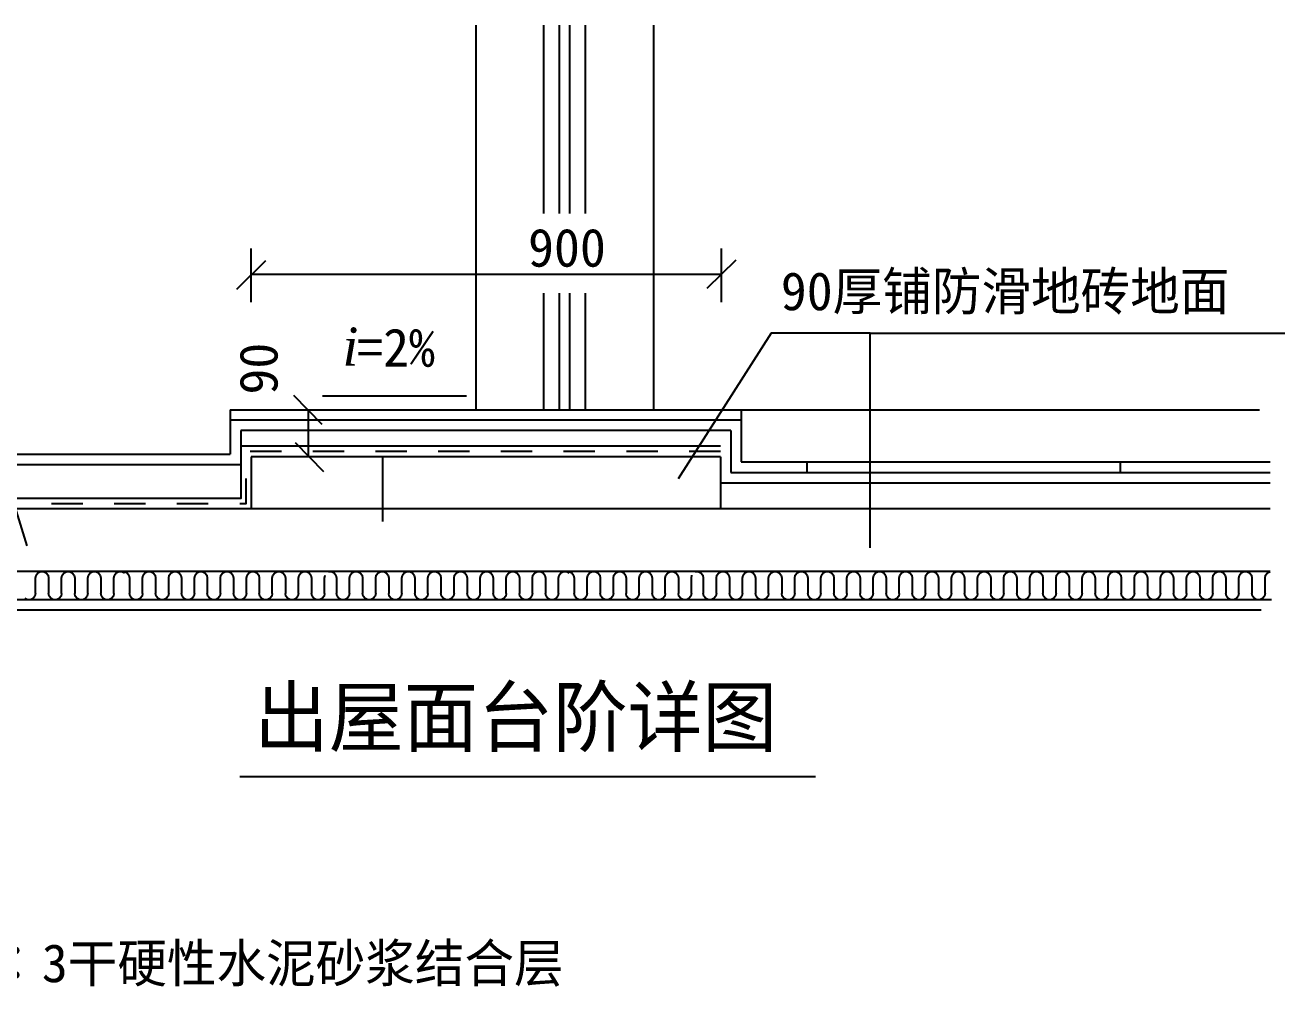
# Model space of a CAD drawing. Header units: metres. Extents: x 6317 to 11520, y 722 to 9605.
# Drawn here: x 8153 to 10564, y 3758 to 5599 of the extents above; entities that cross this region are included whole.
import ezdxf

# ---------------------------------------------------------------- set-up
doc = ezdxf.new("R2010")
doc.units = ezdxf.units.M
for name, color, linetype in [('DIM', 4, 'Continuous'), ('PUB_DIM', 3, 'Continuous'), ('PUB_HATCH', 7, 'Continuous'), ('PUB_TEXT', 7, 'Continuous'), ('S_SURFACE', 6, 'Continuous'), ('SURFACE', 6, 'Continuous'), ('WALL', 5, 'Continuous'), ('WINDOW', 2, 'Continuous'), ('Z', 4, 'Continuous'), ('zz-6', 7, 'Continuous')]:
    doc.layers.add(name, color=color, linetype=linetype)
doc.dimstyles.get("Standard").update_dxf_attribs({"dimtxt": 2.5, "dimasz": 2.5, "dimexe": 1.25, "dimexo": 0.625, "dimtad": 1, "dimcen": 2.5, "dimazin": 3, "dimtfac": 1, "dimtmove": 0, "dimatfit": 3})

# ---------------------------------------------------------------- blocks, each defined once
blk = doc.blocks.new('_DIMX')
blk.add_lwpolyline([(-138.25, -130.52), (139.45, 141.49)])
blk = doc.blocks.new('_CLOSEDFILLED')
at = {"color": 0, "linetype": 'BYBLOCK'}
blk.add_solid([(-1, 0.2), (0, 0), (-1, -0.2)], dxfattribs=at)
blk = doc.blocks.new('*D1')
for p, q in [((8836.46, 4772.39), (8836.46, 4648.53)), ((8836.46, 4672.39), (8836.46, 4648.53)), ((8836.21, 4648.53), (8835.96, 4648.53)), ((8836.46, 4648.53), (8836.46, 4648.53)), ((8836.71, 4648.53), (8836.96, 4648.53))]:
    blk.add_line(p, q)
at = {"layer": 'Defpoints'}
for p in [(8836.46, 4772.39), (8836.46, 4672.39), (8836.46, 4648.53)]:
    blk.add_point(p, dxfattribs=at)
at = {"layer": 'PUB_DIM', "xscale": 0.25, "yscale": 0.25}
blk.add_blockref('_CLOSEDFILLED', (8836.46, 4648.53), dxfattribs=at)
at = {"layer": 'PUB_DIM', "xscale": 0.25, "yscale": 0.25, "rotation": 180}
blk.add_blockref('_CLOSEDFILLED', (8836.46, 4648.53), dxfattribs=at)
at = {"layer": 'PUB_DIM', "insert": (8836.46, 4649.655), "char_height": 1, "attachment_point": 5}
blk.add_mtext('0', dxfattribs=at)

msp = doc.modelspace()

# ---------------------------------------------------------------- linework, layer by layer
at = {"layer": 'DIM'}
msp.add_line((8564, 4160.41), (9665.72, 4160.41), dxfattribs=at)
at = {"layer": 'PUB_DIM'}
for p, q in [((8585.43, 5068.94), (8585.43, 5171.6)), ((9485.79, 5068.94), (9485.79, 5171.6)), ((9485.59, 5121.6), (8585.63, 5121.6)), ((9580.72, 5009.22), (9402.53, 4730.23)), ((9769.96, 5009.22), (9580.72, 5009.22)), ((8156.78, 4602.23), (8070.58, 4880.8)), ((8695.43, 4772.59), (8695.43, 4862.19)), ((8776.46, 4772.39), (8645.43, 4772.39))]:
    msp.add_line(p, q, dxfattribs=at)
for points in [[(9769.96, 4598.62), (9769.96, 5009.22), (10563.65, 5009.22)], [(8721.77, 4889.36), (8997.35, 4889.36)]]:
    msp.add_lwpolyline(points, dxfattribs=at)
at = {"layer": 'PUB_HATCH'}
for p, q in [((8545.43, 4862.83), (8545.43, 4777.81)), ((8545.43, 4862.83), (9523.43, 4862.83)), ((9523.43, 4862.83), (9523.43, 4762.83)), ((9523.43, 4842.81), (8545.43, 4842.81)), ((8565.43, 4822.81), (8565.43, 4757.81)), ((9503.43, 4822.81), (8565.43, 4822.81)), ((9503.43, 4822.81), (9503.43, 4742.83)), ((7667.06, 4777.81), (8545.43, 4777.81)), ((7667.06, 4757.81), (8565.43, 4757.81)), ((9523.43, 4762.83), (10535.43, 4762.83)), ((9649.27, 4742.83), (9649.27, 4762.83)), ((10249.27, 4742.83), (10249.27, 4762.83)), ((9503.43, 4742.83), (10535.43, 4742.83)), ((9483.43, 4722.83), (10535.43, 4722.83)), ((8172.73, 4540.46), (8173.83, 4545.96)), ((8172.73, 4511.05), (8172.73, 4540.46)), ((8173.83, 4545.96), (8177.34, 4550.36)), ((8177.34, 4550.36), (8182.42, 4552.81)), ((8182.42, 4552.81), (8188.05, 4552.81)), ((8188.05, 4552.81), (8193.13, 4550.36)), ((8193.13, 4550.36), (8196.64, 4545.96)), ((8196.64, 4545.96), (8197.73, 4540.46)), ((8197.73, 4540.46), (8197.73, 4511.05)), ((8222.73, 4540.46), (8223.83, 4545.96)), ((8222.73, 4511.05), (8222.73, 4540.46)), ((8223.83, 4545.96), (8227.34, 4550.36)), ((8227.34, 4550.36), (8232.42, 4552.81)), ((8232.42, 4552.81), (8238.05, 4552.81)), ((8238.05, 4552.81), (8243.13, 4550.36)), ((8243.13, 4550.36), (8246.64, 4545.96)), ((8246.64, 4545.96), (8247.73, 4540.46)), ((8247.73, 4540.46), (8247.73, 4511.05)), ((8272.73, 4540.46), (8273.83, 4545.96)), ((8272.73, 4511.05), (8272.73, 4540.46)), ((8273.83, 4545.96), (8277.34, 4550.36)), ((8277.34, 4550.36), (8282.42, 4552.81)), ((8282.42, 4552.81), (8288.05, 4552.81)), ((8288.05, 4552.81), (8293.13, 4550.36)), ((8293.13, 4550.36), (8296.64, 4545.96)), ((8296.64, 4545.96), (8297.73, 4540.46)), ((8297.73, 4540.46), (8297.73, 4511.05)), ((8322.73, 4540.46), (8323.83, 4545.96)), ((8322.73, 4511.05), (8322.73, 4540.46)), ((8323.83, 4545.96), (8327.34, 4550.36)), ((8327.34, 4550.36), (8332.42, 4552.81)), ((8332.42, 4552.81), (8338.05, 4552.81)), ((8337.28, 4552.81), (8342.92, 4552.81)), ((8338.05, 4552.81), (8343.13, 4550.36)), ((8342.92, 4552.81), (8347.99, 4550.36)), ((8347.99, 4550.36), (8351.51, 4545.96)), ((8351.51, 4545.96), (8352.6, 4540.46)), ((8352.6, 4540.46), (8352.6, 4511.05)), ((8377.6, 4540.46), (8378.69, 4545.96)), ((8377.6, 4511.05), (8377.6, 4540.46)), ((8378.69, 4545.96), (8382.21, 4550.36)), ((8382.21, 4550.36), (8387.28, 4552.81)), ((8387.28, 4552.81), (8392.92, 4552.81)), ((8392.92, 4552.81), (8397.99, 4550.36)), ((8397.99, 4550.36), (8401.51, 4545.96)), ((8401.51, 4545.96), (8402.6, 4540.46)), ((8402.6, 4540.46), (8402.6, 4511.05)), ((8427.6, 4540.46), (8428.69, 4545.96)), ((8427.6, 4511.05), (8427.6, 4540.46)), ((8428.69, 4545.96), (8432.21, 4550.36)), ((8432.21, 4550.36), (8437.28, 4552.81)), ((8437.28, 4552.81), (8442.92, 4552.81)), ((8442.31, 4552.81), (8447.38, 4550.36)), ((8447.38, 4550.36), (8450.89, 4545.96)), ((8450.89, 4545.96), (8451.99, 4540.46)), ((8451.99, 4540.46), (8451.99, 4511.05)), ((8476.99, 4540.46), (8478.08, 4545.96)), ((8476.99, 4511.05), (8476.99, 4540.46)), ((8478.08, 4545.96), (8481.6, 4550.36)), ((8481.6, 4550.36), (8486.67, 4552.81)), ((8486.2, 4552.81), (8491.84, 4552.81)), ((8486.67, 4552.81), (8492.31, 4552.81)), ((8491.84, 4552.81), (8496.91, 4550.36)), ((8492.31, 4552.81), (8497.38, 4550.36)), ((8496.91, 4550.36), (8500.42, 4545.96)), ((8500.42, 4545.96), (8501.52, 4540.46)), ((8501.52, 4540.46), (8501.52, 4511.05)), ((8526.52, 4540.46), (8527.61, 4545.96)), ((8526.52, 4511.05), (8526.52, 4540.46)), ((8527.61, 4545.96), (8531.13, 4550.36)), ((8531.13, 4550.36), (8536.2, 4552.81)), ((8536.2, 4552.81), (8541.84, 4552.81)), ((8541.84, 4552.81), (8546.91, 4550.36)), ((8546.91, 4550.36), (8550.42, 4545.96)), ((8550.42, 4545.96), (8551.52, 4540.46)), ((8551.52, 4540.46), (8551.52, 4511.05)), ((8576.52, 4540.46), (8577.61, 4545.96)), ((8576.52, 4511.05), (8576.52, 4540.46)), ((8577.61, 4545.96), (8581.13, 4550.36)), ((8581.13, 4550.36), (8586.2, 4552.81)), ((8586.2, 4552.81), (8591.84, 4552.81)), ((8591.23, 4552.81), (8596.3, 4550.36)), ((8596.3, 4550.36), (8599.81, 4545.96)), ((8599.81, 4545.96), (8600.91, 4540.46)), ((8600.91, 4540.46), (8600.91, 4511.05)), ((8625.91, 4540.46), (8627, 4545.96)), ((8625.91, 4511.05), (8625.91, 4540.46)), ((8627, 4545.96), (8630.51, 4550.36)), ((8630.51, 4550.36), (8635.59, 4552.81)), ((8635.59, 4552.81), (8641.23, 4552.81)), ((8641.23, 4552.81), (8646.3, 4550.36)), ((8646.3, 4550.36), (8649.81, 4545.96)), ((8649.81, 4545.96), (8650.91, 4540.46)), ((8650.91, 4540.46), (8650.91, 4511.05)), ((8675.91, 4540.46), (8677, 4545.96)), ((8675.91, 4511.05), (8675.91, 4540.46)), ((8677, 4545.96), (8680.51, 4550.36)), ((8680.51, 4550.36), (8685.59, 4552.81)), ((8685.59, 4552.81), (8691.23, 4552.81)), ((8691.23, 4552.81), (8696.3, 4550.36)), ((8696.3, 4550.36), (8699.81, 4545.96)), ((8699.81, 4545.96), (8700.91, 4540.46)), ((8700.91, 4540.46), (8700.91, 4511.05)), ((8725.91, 4540.46), (8727, 4545.96)), ((8725.91, 4511.05), (8725.91, 4540.46)), ((8733.38, 4552.81), (8739.02, 4552.81)), ((8739.02, 4552.81), (8744.1, 4550.36)), ((8744.1, 4550.36), (8747.61, 4545.96)), ((8747.61, 4545.96), (8748.7, 4540.46)), ((8748.7, 4540.46), (8748.7, 4511.05)), ((8773.7, 4540.46), (8774.8, 4545.96)), ((8773.7, 4511.05), (8773.7, 4540.46)), ((8774.8, 4545.96), (8778.31, 4550.36)), ((8778.31, 4550.36), (8783.38, 4552.81)), ((8783.38, 4552.81), (8789.02, 4552.81)), ((8789.02, 4552.81), (8794.1, 4550.36)), ((8794.1, 4550.36), (8797.61, 4545.96)), ((8797.61, 4545.96), (8798.7, 4540.46)), ((8798.7, 4540.46), (8798.7, 4511.05)), ((8823.7, 4540.46), (8824.8, 4545.96)), ((8823.7, 4511.05), (8823.7, 4540.46)), ((8824.8, 4545.96), (8828.31, 4550.36)), ((8828.31, 4550.36), (8833.38, 4552.81)), ((8833.38, 4552.81), (8839.02, 4552.81)), ((8839.02, 4552.81), (8844.1, 4550.36)), ((8844.1, 4550.36), (8847.61, 4545.96)), ((8847.61, 4545.96), (8848.7, 4540.46)), ((8848.7, 4540.46), (8848.7, 4511.05)), ((8873.7, 4540.46), (8874.8, 4545.96)), ((8873.7, 4511.05), (8873.7, 4540.46)), ((8874.8, 4545.96), (8878.31, 4550.36)), ((8878.31, 4550.36), (8883.38, 4552.81)), ((8883.38, 4552.81), (8889.02, 4552.81)), ((8889.02, 4552.81), (8894.1, 4550.36)), ((8894.1, 4550.36), (8897.61, 4545.96)), ((8897.61, 4545.96), (8898.7, 4540.46)), ((8898.7, 4540.46), (8898.7, 4511.05)), ((8923.7, 4540.46), (8924.8, 4545.96)), ((8923.7, 4511.05), (8923.7, 4540.46)), ((8924.8, 4545.96), (8928.31, 4550.36)), ((8928.31, 4550.36), (8933.38, 4552.81)), ((8933.38, 4552.81), (8939.02, 4552.81)), ((8939.02, 4552.81), (8944.1, 4550.36)), ((8944.1, 4550.36), (8947.61, 4545.96)), ((8947.61, 4545.96), (8948.7, 4540.46)), ((8948.7, 4540.46), (8948.7, 4511.05)), ((8973.7, 4540.46), (8974.8, 4545.96)), ((8973.7, 4511.05), (8973.7, 4540.46)), ((8974.8, 4545.96), (8978.31, 4550.36)), ((8978.31, 4550.36), (8983.38, 4552.81)), ((8983.38, 4552.81), (8989.02, 4552.81)), ((8989.02, 4552.81), (8994.1, 4550.36)), ((8994.1, 4550.36), (8997.61, 4545.96)), ((8997.61, 4545.96), (8998.7, 4540.46)), ((8998.7, 4540.46), (8998.7, 4511.05)), ((9023.7, 4540.46), (9024.8, 4545.96)), ((9023.7, 4511.05), (9023.7, 4540.46)), ((9024.8, 4545.96), (9028.31, 4550.36)), ((9028.31, 4550.36), (9033.38, 4552.81)), ((9033.38, 4552.81), (9039.02, 4552.81)), ((9039.02, 4552.81), (9044.1, 4550.36)), ((9044.1, 4550.36), (9047.61, 4545.96)), ((9047.61, 4545.96), (9048.7, 4540.46)), ((9048.7, 4540.46), (9048.7, 4511.05)), ((9073.7, 4540.46), (9074.8, 4545.96)), ((9073.7, 4511.05), (9073.7, 4540.46)), ((9074.8, 4545.96), (9078.31, 4550.36)), ((9078.31, 4550.36), (9083.38, 4552.81)), ((9083.38, 4552.81), (9089.02, 4552.81)), ((9089.02, 4552.81), (9094.1, 4550.36)), ((9094.1, 4550.36), (9097.61, 4545.96)), ((9097.61, 4545.96), (9098.7, 4540.46)), ((9098.7, 4540.46), (9098.7, 4511.05)), ((9123.7, 4540.46), (9124.8, 4545.96)), ((9123.7, 4511.05), (9123.7, 4540.46)), ((9124.8, 4545.96), (9128.31, 4550.36)), ((9128.31, 4550.36), (9133.38, 4552.81)), ((9133.38, 4552.81), (9139.02, 4552.81)), ((9139.02, 4552.81), (9144.1, 4550.36)), ((9144.1, 4550.36), (9147.61, 4545.96)), ((9147.61, 4545.96), (9148.7, 4540.46)), ((9148.7, 4540.46), (9148.7, 4511.05)), ((9173.7, 4540.46), (9174.8, 4545.96)), ((9173.7, 4511.05), (9173.7, 4540.46)), ((9174.8, 4545.96), (9178.31, 4550.36)), ((9178.31, 4550.36), (9183.38, 4552.81)), ((9183.38, 4552.81), (9189.02, 4552.81)), ((9188.25, 4552.81), (9193.88, 4552.81)), ((9189.02, 4552.81), (9194.1, 4550.36)), ((9193.88, 4552.81), (9198.96, 4550.36)), ((9198.96, 4550.36), (9202.47, 4545.96)), ((9202.47, 4545.96), (9203.57, 4540.46)), ((9203.57, 4540.46), (9203.57, 4511.05)), ((9228.57, 4540.46), (9229.66, 4545.96)), ((9228.57, 4511.05), (9228.57, 4540.46)), ((9229.66, 4545.96), (9233.17, 4550.36)), ((9233.17, 4550.36), (9238.25, 4552.81)), ((9238.25, 4552.81), (9243.88, 4552.81)), ((9243.88, 4552.81), (9248.96, 4550.36)), ((9248.96, 4550.36), (9252.47, 4545.96)), ((9252.47, 4545.96), (9253.57, 4540.46)), ((9253.57, 4540.46), (9253.57, 4511.05)), ((9278.57, 4540.46), (9279.66, 4545.96)), ((9278.57, 4511.05), (9278.57, 4540.46)), ((9279.66, 4545.96), (9283.17, 4550.36)), ((9283.17, 4550.36), (9288.25, 4552.81)), ((9288.25, 4552.81), (9293.88, 4552.81)), ((9293.27, 4552.81), (9298.35, 4550.36)), ((9298.35, 4550.36), (9301.86, 4545.96)), ((9301.86, 4545.96), (9302.96, 4540.46)), ((9302.96, 4540.46), (9302.96, 4511.05)), ((9327.96, 4540.46), (9329.05, 4545.96)), ((9327.96, 4511.05), (9327.96, 4540.46)), ((9329.05, 4545.96), (9332.56, 4550.36)), ((9332.56, 4550.36), (9337.64, 4552.81)), ((9337.64, 4552.81), (9343.27, 4552.81)), ((9343.27, 4552.81), (9348.35, 4550.36)), ((9348.35, 4550.36), (9351.86, 4545.96)), ((9351.86, 4545.96), (9352.96, 4540.46)), ((9352.96, 4540.46), (9352.96, 4511.05)), ((9377.96, 4540.46), (9379.05, 4545.96)), ((9377.96, 4511.05), (9377.96, 4540.46)), ((9379.05, 4545.96), (9382.56, 4550.36)), ((9382.56, 4550.36), (9387.64, 4552.81)), ((9387.64, 4552.81), (9393.27, 4552.81)), ((9393.27, 4552.81), (9398.35, 4550.36)), ((9398.35, 4550.36), (9401.86, 4545.96)), ((9401.86, 4545.96), (9402.96, 4540.46)), ((9402.96, 4540.46), (9402.96, 4511.05)), ((9427.96, 4540.46), (9429.05, 4545.96)), ((9427.96, 4511.05), (9427.96, 4540.46)), ((9435.43, 4552.81), (9441.07, 4552.81)), ((9441.07, 4552.81), (9446.14, 4550.36)), ((9446.14, 4550.36), (9449.66, 4545.96)), ((9449.66, 4545.96), (9450.75, 4540.46)), ((9450.75, 4540.46), (9450.75, 4511.05)), ((9475.75, 4540.46), (9476.84, 4545.96)), ((9475.75, 4511.05), (9475.75, 4540.46)), ((9476.84, 4545.96), (9480.36, 4550.36)), ((9480.36, 4550.36), (9485.43, 4552.81)), ((9485.43, 4552.81), (9491.07, 4552.81)), ((9491.07, 4552.81), (9496.14, 4550.36)), ((9496.14, 4550.36), (9499.66, 4545.96)), ((9499.66, 4545.96), (9500.75, 4540.46)), ((9500.75, 4540.46), (9500.75, 4511.05)), ((9525.75, 4540.46), (9526.84, 4545.96)), ((9525.75, 4511.05), (9525.75, 4540.46)), ((9526.84, 4545.96), (9530.36, 4550.36)), ((9530.36, 4550.36), (9535.43, 4552.81)), ((9535.43, 4552.81), (9541.07, 4552.81)), ((9541.07, 4552.81), (9546.14, 4550.36)), ((9546.14, 4550.36), (9549.66, 4545.96)), ((9549.66, 4545.96), (9550.75, 4540.46)), ((9550.75, 4540.46), (9550.75, 4511.05)), ((9575.75, 4540.46), (9576.84, 4545.96)), ((9575.75, 4511.05), (9575.75, 4540.46)), ((9576.84, 4545.96), (9580.36, 4550.36)), ((9580.36, 4550.36), (9585.43, 4552.81)), ((9585.43, 4552.81), (9591.07, 4552.81)), ((9591.07, 4552.81), (9596.14, 4550.36)), ((9596.14, 4550.36), (9599.66, 4545.96)), ((9599.66, 4545.96), (9600.75, 4540.46)), ((9600.75, 4540.46), (9600.75, 4511.05)), ((9625.75, 4540.46), (9626.84, 4545.96)), ((9625.75, 4511.05), (9625.75, 4540.46)), ((9626.84, 4545.96), (9630.36, 4550.36)), ((9630.36, 4550.36), (9635.43, 4552.81)), ((9635.43, 4552.81), (9641.07, 4552.81)), ((9641.07, 4552.81), (9646.14, 4550.36)), ((9646.14, 4550.36), (9649.66, 4545.96)), ((9649.66, 4545.96), (9650.75, 4540.46)), ((9650.75, 4540.46), (9650.75, 4511.05)), ((9675.75, 4540.46), (9676.84, 4545.96)), ((9675.75, 4511.05), (9675.75, 4540.46)), ((9676.84, 4545.96), (9680.36, 4550.36)), ((9680.36, 4550.36), (9685.43, 4552.81)), ((9685.43, 4552.81), (9691.07, 4552.81)), ((9691.07, 4552.81), (9696.14, 4550.36)), ((9696.14, 4550.36), (9699.66, 4545.96)), ((9699.66, 4545.96), (9700.75, 4540.46)), ((9700.75, 4540.46), (9700.75, 4511.05)), ((9725.75, 4540.46), (9726.84, 4545.96)), ((9725.75, 4511.05), (9725.75, 4540.46)), ((9726.84, 4545.96), (9730.36, 4550.36)), ((9730.36, 4550.36), (9735.43, 4552.81)), ((9735.43, 4552.81), (9741.07, 4552.81)), ((9741.07, 4552.81), (9746.14, 4550.36)), ((9746.14, 4550.36), (9749.66, 4545.96)), ((9749.66, 4545.96), (9750.75, 4540.46)), ((9750.75, 4540.46), (9750.75, 4511.05)), ((9775.75, 4540.46), (9776.84, 4545.96)), ((9775.75, 4511.05), (9775.75, 4540.46)), ((9776.84, 4545.96), (9780.36, 4550.36)), ((9780.36, 4550.36), (9785.43, 4552.81)), ((9785.43, 4552.81), (9791.07, 4552.81)), ((9791.07, 4552.81), (9796.14, 4550.36)), ((9796.14, 4550.36), (9799.66, 4545.96)), ((9799.66, 4545.96), (9800.75, 4540.46)), ((9800.75, 4540.46), (9800.75, 4511.05)), ((9825.75, 4540.46), (9826.84, 4545.96)), ((9825.75, 4511.05), (9825.75, 4540.46)), ((9826.84, 4545.96), (9830.36, 4550.36)), ((9830.36, 4550.36), (9835.43, 4552.81)), ((9835.43, 4552.81), (9841.07, 4552.81)), ((9841.07, 4552.81), (9846.14, 4550.36)), ((9846.14, 4550.36), (9849.66, 4545.96)), ((9849.66, 4545.96), (9850.75, 4540.46)), ((9850.75, 4540.46), (9850.75, 4511.05)), ((9875.75, 4540.46), (9876.84, 4545.96)), ((9875.75, 4511.05), (9875.75, 4540.46)), ((9876.84, 4545.96), (9880.36, 4550.36)), ((9880.36, 4550.36), (9885.43, 4552.81)), ((9885.43, 4552.81), (9891.07, 4552.81)), ((9891.07, 4552.81), (9896.14, 4550.36)), ((9896.14, 4550.36), (9899.66, 4545.96)), ((9899.66, 4545.96), (9900.75, 4540.46)), ((9900.75, 4540.46), (9900.75, 4511.05)), ((9925.75, 4540.46), (9926.84, 4545.96)), ((9925.75, 4511.05), (9925.75, 4540.46)), ((9926.84, 4545.96), (9930.36, 4550.36)), ((9930.36, 4550.36), (9935.43, 4552.81)), ((9935.43, 4552.81), (9941.07, 4552.81)), ((9941.07, 4552.81), (9946.14, 4550.36)), ((9946.14, 4550.36), (9949.66, 4545.96)), ((9949.66, 4545.96), (9950.75, 4540.46)), ((9950.75, 4540.46), (9950.75, 4511.05)), ((9975.75, 4540.46), (9976.84, 4545.96)), ((9975.75, 4511.05), (9975.75, 4540.46)), ((9976.84, 4545.96), (9980.36, 4550.36)), ((9980.36, 4550.36), (9985.43, 4552.81)), ((9985.43, 4552.81), (9991.07, 4552.81)), ((9991.07, 4552.81), (9996.14, 4550.36)), ((9996.14, 4550.36), (9999.66, 4545.96)), ((9999.66, 4545.96), (10000.75, 4540.46)), ((10000.75, 4540.46), (10000.75, 4511.05)), ((10025.75, 4540.46), (10026.84, 4545.96)), ((10025.75, 4511.05), (10025.75, 4540.46)), ((10026.84, 4545.96), (10030.36, 4550.36)), ((10030.36, 4550.36), (10035.43, 4552.81)), ((10035.43, 4552.81), (10041.07, 4552.81)), ((10041.07, 4552.81), (10046.14, 4550.36)), ((10046.14, 4550.36), (10049.66, 4545.96)), ((10049.66, 4545.96), (10050.75, 4540.46)), ((10050.75, 4540.46), (10050.75, 4511.05)), ((10075.75, 4540.46), (10076.84, 4545.96)), ((10075.75, 4511.05), (10075.75, 4540.46)), ((10076.84, 4545.96), (10080.36, 4550.36)), ((10080.36, 4550.36), (10085.43, 4552.81)), ((10085.43, 4552.81), (10091.07, 4552.81)), ((10091.07, 4552.81), (10096.14, 4550.36)), ((10096.14, 4550.36), (10099.66, 4545.96)), ((10099.66, 4545.96), (10100.75, 4540.46)), ((10100.75, 4540.46), (10100.75, 4511.05)), ((10125.75, 4540.46), (10126.84, 4545.96)), ((10125.75, 4511.05), (10125.75, 4540.46)), ((10126.84, 4545.96), (10130.36, 4550.36)), ((10130.36, 4550.36), (10135.43, 4552.81)), ((10135.43, 4552.81), (10141.07, 4552.81)), ((10141.07, 4552.81), (10146.14, 4550.36)), ((10146.14, 4550.36), (10149.66, 4545.96)), ((10149.66, 4545.96), (10150.75, 4540.46)), ((10150.75, 4540.46), (10150.75, 4511.05)), ((10175.75, 4540.46), (10176.84, 4545.96)), ((10175.75, 4511.05), (10175.75, 4540.46)), ((10176.84, 4545.96), (10180.36, 4550.36)), ((10180.36, 4550.36), (10185.43, 4552.81)), ((10185.43, 4552.81), (10191.07, 4552.81)), ((10191.07, 4552.81), (10196.14, 4550.36)), ((10196.14, 4550.36), (10199.66, 4545.96)), ((10199.66, 4545.96), (10200.75, 4540.46)), ((10200.75, 4540.46), (10200.75, 4511.05)), ((10225.75, 4540.46), (10226.84, 4545.96)), ((10225.75, 4511.05), (10225.75, 4540.46)), ((10226.84, 4545.96), (10230.36, 4550.36)), ((10230.36, 4550.36), (10235.43, 4552.81)), ((10235.43, 4552.81), (10241.07, 4552.81)), ((10241.07, 4552.81), (10246.14, 4550.36)), ((10246.14, 4550.36), (10249.66, 4545.96)), ((10249.66, 4545.96), (10250.75, 4540.46)), ((10250.75, 4540.46), (10250.75, 4511.05)), ((10275.75, 4540.46), (10276.84, 4545.96)), ((10275.75, 4511.05), (10275.75, 4540.46)), ((10276.84, 4545.96), (10280.36, 4550.36)), ((10280.36, 4550.36), (10285.43, 4552.81)), ((10285.43, 4552.81), (10291.07, 4552.81)), ((10291.07, 4552.81), (10296.14, 4550.36)), ((10296.14, 4550.36), (10299.66, 4545.96)), ((10299.66, 4545.96), (10300.75, 4540.46)), ((10300.75, 4540.46), (10300.75, 4511.05)), ((10325.75, 4540.46), (10326.84, 4545.96)), ((10325.75, 4511.05), (10325.75, 4540.46)), ((10326.84, 4545.96), (10330.36, 4550.36)), ((10330.36, 4550.36), (10335.43, 4552.81)), ((10335.43, 4552.81), (10341.07, 4552.81)), ((10341.07, 4552.81), (10346.14, 4550.36)), ((10346.14, 4550.36), (10349.66, 4545.96)), ((10349.66, 4545.96), (10350.75, 4540.46)), ((10350.75, 4540.46), (10350.75, 4511.05)), ((10375.75, 4540.46), (10376.84, 4545.96)), ((10375.75, 4511.05), (10375.75, 4540.46)), ((10376.84, 4545.96), (10380.36, 4550.36)), ((10380.36, 4550.36), (10385.43, 4552.81)), ((10385.43, 4552.81), (10391.07, 4552.81)), ((10391.07, 4552.81), (10396.14, 4550.36)), ((10396.14, 4550.36), (10399.66, 4545.96)), ((10399.66, 4545.96), (10400.75, 4540.46)), ((10400.75, 4540.46), (10400.75, 4511.05)), ((10425.75, 4540.46), (10426.84, 4545.96)), ((10425.75, 4511.05), (10425.75, 4540.46)), ((10426.84, 4545.96), (10430.36, 4550.36)), ((10430.36, 4550.36), (10435.43, 4552.81)), ((10435.43, 4552.81), (10441.07, 4552.81)), ((10441.07, 4552.81), (10446.14, 4550.36)), ((10446.14, 4550.36), (10449.66, 4545.96)), ((10449.66, 4545.96), (10450.75, 4540.46)), ((10450.75, 4540.46), (10450.75, 4511.05)), ((10475.75, 4540.46), (10476.84, 4545.96)), ((10475.75, 4511.05), (10475.75, 4540.46)), ((10476.84, 4545.96), (10480.36, 4550.36)), ((10480.36, 4550.36), (10485.43, 4552.81)), ((10485.43, 4552.81), (10491.07, 4552.81)), ((10491.07, 4552.81), (10496.14, 4550.36)), ((10496.14, 4550.36), (10499.66, 4545.96)), ((10499.66, 4545.96), (10500.75, 4540.46)), ((10500.75, 4540.46), (10500.75, 4511.05)), ((10525.75, 4540.46), (10526.84, 4545.96)), ((10525.75, 4511.05), (10525.75, 4540.46)), ((10526.84, 4545.96), (10530.36, 4550.36)), ((10530.36, 4550.36), (10535.43, 4552.81)), ((8172.73, 4511.05), (8171.64, 4505.56)), ((8198.83, 4505.56), (8197.73, 4511.05)), ((8222.73, 4511.05), (8221.64, 4505.56)), ((8248.83, 4505.56), (8247.73, 4511.05)), ((8272.73, 4511.05), (8271.64, 4505.56)), ((8298.83, 4505.56), (8297.73, 4511.05)), ((8322.73, 4511.05), (8321.64, 4505.56)), ((8353.69, 4505.56), (8352.6, 4511.05)), ((8377.6, 4511.05), (8376.51, 4505.56)), ((8403.69, 4505.56), (8402.6, 4511.05)), ((8427.6, 4511.05), (8426.51, 4505.56)), ((8453.08, 4505.56), (8451.99, 4511.05)), ((8476.99, 4511.05), (8475.89, 4505.56)), ((8502.61, 4505.56), (8501.52, 4511.05)), ((8526.52, 4511.05), (8525.43, 4505.56)), ((8552.61, 4505.56), (8551.52, 4511.05)), ((8576.52, 4511.05), (8575.43, 4505.56)), ((8602, 4505.56), (8600.91, 4511.05)), ((8625.91, 4511.05), (8624.81, 4505.56)), ((8652, 4505.56), (8650.91, 4511.05)), ((8675.91, 4511.05), (8674.81, 4505.56)), ((8702, 4505.56), (8700.91, 4511.05)), ((8725.91, 4511.05), (8724.81, 4505.56)), ((8749.8, 4505.56), (8748.7, 4511.05)), ((8773.7, 4511.05), (8772.61, 4505.56)), ((8799.8, 4505.56), (8798.7, 4511.05)), ((8823.7, 4511.05), (8822.61, 4505.56)), ((8849.8, 4505.56), (8848.7, 4511.05)), ((8873.7, 4511.05), (8872.61, 4505.56)), ((8899.8, 4505.56), (8898.7, 4511.05)), ((8923.7, 4511.05), (8922.61, 4505.56)), ((8949.8, 4505.56), (8948.7, 4511.05)), ((8973.7, 4511.05), (8972.61, 4505.56)), ((8999.8, 4505.56), (8998.7, 4511.05)), ((9023.7, 4511.05), (9022.61, 4505.56)), ((9049.8, 4505.56), (9048.7, 4511.05)), ((9073.7, 4511.05), (9072.61, 4505.56)), ((9099.8, 4505.56), (9098.7, 4511.05)), ((9123.7, 4511.05), (9122.61, 4505.56)), ((9149.8, 4505.56), (9148.7, 4511.05)), ((9173.7, 4511.05), (9172.61, 4505.56)), ((9204.66, 4505.56), (9203.57, 4511.05)), ((9228.57, 4511.05), (9227.47, 4505.56)), ((9254.66, 4505.56), (9253.57, 4511.05)), ((9278.57, 4511.05), (9277.47, 4505.56)), ((9304.05, 4505.56), (9302.96, 4511.05)), ((9327.96, 4511.05), (9326.86, 4505.56)), ((9354.05, 4505.56), (9352.96, 4511.05)), ((9377.96, 4511.05), (9376.86, 4505.56)), ((9404.05, 4505.56), (9402.96, 4511.05)), ((9427.96, 4511.05), (9426.86, 4505.56)), ((9451.84, 4505.56), (9450.75, 4511.05)), ((9475.75, 4511.05), (9474.66, 4505.56)), ((9501.84, 4505.56), (9500.75, 4511.05)), ((9525.75, 4511.05), (9524.66, 4505.56)), ((9551.84, 4505.56), (9550.75, 4511.05)), ((9575.75, 4511.05), (9574.66, 4505.56)), ((9601.84, 4505.56), (9600.75, 4511.05)), ((9625.75, 4511.05), (9624.66, 4505.56)), ((9651.84, 4505.56), (9650.75, 4511.05)), ((9675.75, 4511.05), (9674.66, 4505.56)), ((9701.84, 4505.56), (9700.75, 4511.05)), ((9725.75, 4511.05), (9724.66, 4505.56)), ((9751.84, 4505.56), (9750.75, 4511.05)), ((9775.75, 4511.05), (9774.66, 4505.56)), ((9801.84, 4505.56), (9800.75, 4511.05)), ((9825.75, 4511.05), (9824.66, 4505.56)), ((9851.84, 4505.56), (9850.75, 4511.05)), ((9875.75, 4511.05), (9874.66, 4505.56)), ((9901.84, 4505.56), (9900.75, 4511.05)), ((9925.75, 4511.05), (9924.66, 4505.56)), ((9951.84, 4505.56), (9950.75, 4511.05)), ((9975.75, 4511.05), (9974.66, 4505.56)), ((10001.84, 4505.56), (10000.75, 4511.05)), ((10025.75, 4511.05), (10024.66, 4505.56)), ((10051.84, 4505.56), (10050.75, 4511.05)), ((10075.75, 4511.05), (10074.66, 4505.56)), ((10101.84, 4505.56), (10100.75, 4511.05)), ((10125.75, 4511.05), (10124.66, 4505.56)), ((10151.84, 4505.56), (10150.75, 4511.05)), ((10175.75, 4511.05), (10174.66, 4505.56)), ((10201.84, 4505.56), (10200.75, 4511.05)), ((10225.75, 4511.05), (10224.66, 4505.56)), ((10251.84, 4505.56), (10250.75, 4511.05)), ((10275.75, 4511.05), (10274.66, 4505.56)), ((10301.84, 4505.56), (10300.75, 4511.05)), ((10325.75, 4511.05), (10324.66, 4505.56)), ((10351.84, 4505.56), (10350.75, 4511.05)), ((10375.75, 4511.05), (10374.66, 4505.56)), ((10401.84, 4505.56), (10400.75, 4511.05)), ((10425.75, 4511.05), (10424.66, 4505.56)), ((10451.84, 4505.56), (10450.75, 4511.05)), ((10475.75, 4511.05), (10474.66, 4505.56)), ((10501.84, 4505.56), (10500.75, 4511.05)), ((10525.75, 4511.05), (10524.66, 4505.56)), ((10538.25, 4498.68), (7671.37, 4498.68)), ((8157.42, 4498.71), (8152.34, 4501.15)), ((8163.05, 4498.71), (8157.42, 4498.71)), ((8168.13, 4501.15), (8163.05, 4498.71)), ((8171.64, 4505.56), (8168.13, 4501.15)), ((8202.34, 4501.15), (8198.83, 4505.56)), ((8207.42, 4498.71), (8202.34, 4501.15)), ((8213.05, 4498.71), (8207.42, 4498.71)), ((8218.13, 4501.15), (8213.05, 4498.71)), ((8221.64, 4505.56), (8218.13, 4501.15)), ((8252.34, 4501.15), (8248.83, 4505.56)), ((8257.42, 4498.71), (8252.34, 4501.15)), ((8263.05, 4498.71), (8257.42, 4498.71)), ((8268.13, 4501.15), (8263.05, 4498.71)), ((8271.64, 4505.56), (8268.13, 4501.15)), ((8302.34, 4501.15), (8298.83, 4505.56)), ((8307.42, 4498.71), (8302.34, 4501.15)), ((8313.05, 4498.71), (8307.42, 4498.71)), ((8318.13, 4501.15), (8313.05, 4498.71)), ((8321.64, 4505.56), (8318.13, 4501.15)), ((8357.21, 4501.15), (8353.69, 4505.56)), ((8362.28, 4498.71), (8357.21, 4501.15)), ((8372.99, 4501.15), (8367.92, 4498.71)), ((8376.51, 4505.56), (8372.99, 4501.15)), ((8407.21, 4501.15), (8403.69, 4505.56)), ((8412.28, 4498.71), (8407.21, 4501.15)), ((8417.92, 4498.71), (8412.28, 4498.71)), ((8422.99, 4501.15), (8417.92, 4498.71)), ((8426.51, 4505.56), (8422.99, 4501.15)), ((8456.6, 4501.15), (8453.08, 4505.56)), ((8461.67, 4498.71), (8456.6, 4501.15)), ((8467.31, 4498.71), (8461.67, 4498.71)), ((8472.38, 4501.15), (8467.31, 4498.71)), ((8475.89, 4505.56), (8472.38, 4501.15)), ((8506.13, 4501.15), (8502.61, 4505.56)), ((8511.2, 4498.71), (8506.13, 4501.15)), ((8521.91, 4501.15), (8516.84, 4498.71)), ((8525.43, 4505.56), (8521.91, 4501.15)), ((8556.13, 4501.15), (8552.61, 4505.56)), ((8561.2, 4498.71), (8556.13, 4501.15)), ((8566.84, 4498.71), (8561.2, 4498.71)), ((8571.91, 4501.15), (8566.84, 4498.71)), ((8575.43, 4505.56), (8571.91, 4501.15)), ((8605.51, 4501.15), (8602, 4505.56)), ((8610.59, 4498.71), (8605.51, 4501.15)), ((8616.23, 4498.71), (8610.59, 4498.71)), ((8621.3, 4501.15), (8616.23, 4498.71)), ((8624.81, 4505.56), (8621.3, 4501.15)), ((8655.51, 4501.15), (8652, 4505.56)), ((8660.59, 4498.71), (8655.51, 4501.15)), ((8666.23, 4498.71), (8660.59, 4498.71)), ((8671.3, 4501.15), (8666.23, 4498.71)), ((8674.81, 4505.56), (8671.3, 4501.15)), ((8705.51, 4501.15), (8702, 4505.56)), ((8710.59, 4498.71), (8705.51, 4501.15)), ((8716.23, 4498.71), (8710.59, 4498.71)), ((8721.3, 4501.15), (8716.23, 4498.71)), ((8724.81, 4505.56), (8721.3, 4501.15)), ((8753.31, 4501.15), (8749.8, 4505.56)), ((8758.38, 4498.71), (8753.31, 4501.15)), ((8764.02, 4498.71), (8758.38, 4498.71)), ((8769.1, 4501.15), (8764.02, 4498.71)), ((8772.61, 4505.56), (8769.1, 4501.15)), ((8803.31, 4501.15), (8799.8, 4505.56)), ((8808.38, 4498.71), (8803.31, 4501.15)), ((8814.02, 4498.71), (8808.38, 4498.71)), ((8819.1, 4501.15), (8814.02, 4498.71)), ((8822.61, 4505.56), (8819.1, 4501.15)), ((8853.31, 4501.15), (8849.8, 4505.56)), ((8858.38, 4498.71), (8853.31, 4501.15)), ((8864.02, 4498.71), (8858.38, 4498.71)), ((8869.1, 4501.15), (8864.02, 4498.71)), ((8872.61, 4505.56), (8869.1, 4501.15)), ((8903.31, 4501.15), (8899.8, 4505.56)), ((8908.38, 4498.71), (8903.31, 4501.15)), ((8914.02, 4498.71), (8908.38, 4498.71)), ((8919.1, 4501.15), (8914.02, 4498.71)), ((8922.61, 4505.56), (8919.1, 4501.15)), ((8953.31, 4501.15), (8949.8, 4505.56)), ((8958.38, 4498.71), (8953.31, 4501.15)), ((8964.02, 4498.71), (8958.38, 4498.71)), ((8969.1, 4501.15), (8964.02, 4498.71)), ((8972.61, 4505.56), (8969.1, 4501.15)), ((9003.31, 4501.15), (8999.8, 4505.56)), ((9008.38, 4498.71), (9003.31, 4501.15)), ((9014.02, 4498.71), (9008.38, 4498.71)), ((9019.1, 4501.15), (9014.02, 4498.71)), ((9022.61, 4505.56), (9019.1, 4501.15)), ((9053.31, 4501.15), (9049.8, 4505.56)), ((9058.38, 4498.71), (9053.31, 4501.15)), ((9064.02, 4498.71), (9058.38, 4498.71)), ((9069.1, 4501.15), (9064.02, 4498.71)), ((9072.61, 4505.56), (9069.1, 4501.15)), ((9103.31, 4501.15), (9099.8, 4505.56)), ((9108.38, 4498.71), (9103.31, 4501.15)), ((9114.02, 4498.71), (9108.38, 4498.71)), ((9119.1, 4501.15), (9114.02, 4498.71)), ((9122.61, 4505.56), (9119.1, 4501.15)), ((9153.31, 4501.15), (9149.8, 4505.56)), ((9158.38, 4498.71), (9153.31, 4501.15)), ((9164.02, 4498.71), (9158.38, 4498.71)), ((9169.1, 4501.15), (9164.02, 4498.71)), ((9172.61, 4505.56), (9169.1, 4501.15)), ((9208.17, 4501.15), (9204.66, 4505.56)), ((9213.25, 4498.71), (9208.17, 4501.15)), ((9223.96, 4501.15), (9218.88, 4498.71)), ((9227.47, 4505.56), (9223.96, 4501.15)), ((9258.17, 4501.15), (9254.66, 4505.56)), ((9263.25, 4498.71), (9258.17, 4501.15)), ((9268.88, 4498.71), (9263.25, 4498.71)), ((9273.96, 4501.15), (9268.88, 4498.71)), ((9277.47, 4505.56), (9273.96, 4501.15)), ((9307.56, 4501.15), (9304.05, 4505.56)), ((9312.64, 4498.71), (9307.56, 4501.15)), ((9318.27, 4498.71), (9312.64, 4498.71)), ((9323.35, 4501.15), (9318.27, 4498.71)), ((9326.86, 4505.56), (9323.35, 4501.15)), ((9357.56, 4501.15), (9354.05, 4505.56)), ((9362.64, 4498.71), (9357.56, 4501.15)), ((9368.27, 4498.71), (9362.64, 4498.71)), ((9373.35, 4501.15), (9368.27, 4498.71)), ((9376.86, 4505.56), (9373.35, 4501.15)), ((9407.56, 4501.15), (9404.05, 4505.56)), ((9412.64, 4498.71), (9407.56, 4501.15)), ((9418.27, 4498.71), (9412.64, 4498.71)), ((9423.35, 4501.15), (9418.27, 4498.71)), ((9426.86, 4505.56), (9423.35, 4501.15)), ((9455.36, 4501.15), (9451.84, 4505.56)), ((9460.43, 4498.71), (9455.36, 4501.15)), ((9466.07, 4498.71), (9460.43, 4498.71)), ((9471.14, 4501.15), (9466.07, 4498.71)), ((9474.66, 4505.56), (9471.14, 4501.15)), ((9505.36, 4501.15), (9501.84, 4505.56)), ((9510.43, 4498.71), (9505.36, 4501.15)), ((9516.07, 4498.71), (9510.43, 4498.71)), ((9521.14, 4501.15), (9516.07, 4498.71)), ((9524.66, 4505.56), (9521.14, 4501.15)), ((9555.36, 4501.15), (9551.84, 4505.56)), ((9560.43, 4498.71), (9555.36, 4501.15)), ((9566.07, 4498.71), (9560.43, 4498.71)), ((9571.14, 4501.15), (9566.07, 4498.71)), ((9574.66, 4505.56), (9571.14, 4501.15)), ((9605.36, 4501.15), (9601.84, 4505.56)), ((9610.43, 4498.71), (9605.36, 4501.15)), ((9616.07, 4498.71), (9610.43, 4498.71)), ((9621.14, 4501.15), (9616.07, 4498.71)), ((9624.66, 4505.56), (9621.14, 4501.15)), ((9655.36, 4501.15), (9651.84, 4505.56)), ((9660.43, 4498.71), (9655.36, 4501.15)), ((9666.07, 4498.71), (9660.43, 4498.71)), ((9671.14, 4501.15), (9666.07, 4498.71)), ((9674.66, 4505.56), (9671.14, 4501.15)), ((9705.36, 4501.15), (9701.84, 4505.56)), ((9710.43, 4498.71), (9705.36, 4501.15)), ((9716.07, 4498.71), (9710.43, 4498.71)), ((9721.14, 4501.15), (9716.07, 4498.71)), ((9724.66, 4505.56), (9721.14, 4501.15)), ((9755.36, 4501.15), (9751.84, 4505.56)), ((9760.43, 4498.71), (9755.36, 4501.15)), ((9766.07, 4498.71), (9760.43, 4498.71)), ((9771.14, 4501.15), (9766.07, 4498.71)), ((9774.66, 4505.56), (9771.14, 4501.15)), ((9805.36, 4501.15), (9801.84, 4505.56)), ((9810.43, 4498.71), (9805.36, 4501.15)), ((9816.07, 4498.71), (9810.43, 4498.71)), ((9821.14, 4501.15), (9816.07, 4498.71)), ((9824.66, 4505.56), (9821.14, 4501.15)), ((9855.36, 4501.15), (9851.84, 4505.56)), ((9860.43, 4498.71), (9855.36, 4501.15)), ((9866.07, 4498.71), (9860.43, 4498.71)), ((9871.14, 4501.15), (9866.07, 4498.71)), ((9874.66, 4505.56), (9871.14, 4501.15)), ((9905.36, 4501.15), (9901.84, 4505.56)), ((9910.43, 4498.71), (9905.36, 4501.15)), ((9916.07, 4498.71), (9910.43, 4498.71)), ((9921.14, 4501.15), (9916.07, 4498.71)), ((9924.66, 4505.56), (9921.14, 4501.15)), ((9955.36, 4501.15), (9951.84, 4505.56)), ((9960.43, 4498.71), (9955.36, 4501.15)), ((9966.07, 4498.71), (9960.43, 4498.71)), ((9971.14, 4501.15), (9966.07, 4498.71)), ((9974.66, 4505.56), (9971.14, 4501.15)), ((10005.36, 4501.15), (10001.84, 4505.56)), ((10010.43, 4498.71), (10005.36, 4501.15)), ((10016.07, 4498.71), (10010.43, 4498.71)), ((10021.14, 4501.15), (10016.07, 4498.71)), ((10024.66, 4505.56), (10021.14, 4501.15)), ((10055.36, 4501.15), (10051.84, 4505.56)), ((10060.43, 4498.71), (10055.36, 4501.15)), ((10066.07, 4498.71), (10060.43, 4498.71)), ((10071.14, 4501.15), (10066.07, 4498.71)), ((10074.66, 4505.56), (10071.14, 4501.15)), ((10105.36, 4501.15), (10101.84, 4505.56)), ((10110.43, 4498.71), (10105.36, 4501.15)), ((10116.07, 4498.71), (10110.43, 4498.71)), ((10121.14, 4501.15), (10116.07, 4498.71)), ((10124.66, 4505.56), (10121.14, 4501.15)), ((10155.36, 4501.15), (10151.84, 4505.56)), ((10160.43, 4498.71), (10155.36, 4501.15)), ((10166.07, 4498.71), (10160.43, 4498.71)), ((10171.14, 4501.15), (10166.07, 4498.71)), ((10174.66, 4505.56), (10171.14, 4501.15)), ((10205.36, 4501.15), (10201.84, 4505.56)), ((10210.43, 4498.71), (10205.36, 4501.15)), ((10216.07, 4498.71), (10210.43, 4498.71)), ((10221.14, 4501.15), (10216.07, 4498.71)), ((10224.66, 4505.56), (10221.14, 4501.15)), ((10255.36, 4501.15), (10251.84, 4505.56)), ((10260.43, 4498.71), (10255.36, 4501.15)), ((10266.07, 4498.71), (10260.43, 4498.71)), ((10271.14, 4501.15), (10266.07, 4498.71)), ((10274.66, 4505.56), (10271.14, 4501.15)), ((10305.36, 4501.15), (10301.84, 4505.56)), ((10310.43, 4498.71), (10305.36, 4501.15)), ((10316.07, 4498.71), (10310.43, 4498.71)), ((10321.14, 4501.15), (10316.07, 4498.71)), ((10324.66, 4505.56), (10321.14, 4501.15)), ((10355.36, 4501.15), (10351.84, 4505.56)), ((10360.43, 4498.71), (10355.36, 4501.15)), ((10366.07, 4498.71), (10360.43, 4498.71)), ((10371.14, 4501.15), (10366.07, 4498.71)), ((10374.66, 4505.56), (10371.14, 4501.15)), ((10405.36, 4501.15), (10401.84, 4505.56)), ((10410.43, 4498.71), (10405.36, 4501.15)), ((10416.07, 4498.71), (10410.43, 4498.71)), ((10421.14, 4501.15), (10416.07, 4498.71)), ((10424.66, 4505.56), (10421.14, 4501.15)), ((10455.36, 4501.15), (10451.84, 4505.56)), ((10460.43, 4498.71), (10455.36, 4501.15)), ((10466.07, 4498.71), (10460.43, 4498.71)), ((10471.14, 4501.15), (10466.07, 4498.71)), ((10474.66, 4505.56), (10471.14, 4501.15)), ((10505.36, 4501.15), (10501.84, 4505.56)), ((10510.43, 4498.71), (10505.36, 4501.15)), ((10516.07, 4498.71), (10510.43, 4498.71)), ((10521.14, 4501.15), (10516.07, 4498.71)), ((10524.66, 4505.56), (10521.14, 4501.15))]:
    msp.add_line(p, q, dxfattribs=at)
at = {"layer": 'S_SURFACE'}
for p, q in [((9015.43, 5599.34), (9015.43, 4862.83)), ((9355.43, 5599.34), (9355.43, 4862.83)), ((9523.43, 4862.83), (10515.43, 4862.83)), ((10518.25, 4478.71), (7669.75, 4478.71))]:
    msp.add_line(p, q, dxfattribs=at)
at = {"layer": 'SURFACE'}
for points in [[(9483.43, 4792.81), (8565.43, 4792.81), (8565.43, 4692.81), (7667.06, 4692.81)], [(8643.43, 4782.81), (8583.43, 4782.81)], [(8763.43, 4782.81), (8703.43, 4782.81)], [(8883.43, 4782.81), (8823.43, 4782.81)], [(9003.43, 4782.81), (8943.43, 4782.81)], [(9123.43, 4782.81), (9063.43, 4782.81)], [(9243.43, 4782.81), (9183.43, 4782.81)], [(9363.43, 4782.81), (9303.43, 4782.81)], [(9483.43, 4782.81), (9423.43, 4782.81)], [(8575.43, 4730.81), (8575.43, 4682.81), (8563.43, 4682.81)], [(8263.43, 4682.81), (8203.43, 4682.81)], [(8383.43, 4682.81), (8323.43, 4682.81)], [(8503.43, 4682.81), (8443.43, 4682.81)]]:
    msp.add_lwpolyline(points, dxfattribs=at)
at = {"layer": 'WALL'}
for p, q in [((8585.43, 4772.81), (8585.43, 4672.81)), ((9483.43, 4772.81), (8585.43, 4772.81)), ((9483.43, 4772.81), (9483.43, 4672.81)), ((10535.43, 4672.81), (7667.06, 4672.81)), ((10535.43, 4552.81), (7667.06, 4552.81))]:
    msp.add_line(p, q, dxfattribs=at)
at = {"layer": 'WINDOW'}
for p, q in [((9144.95, 5599.34), (9144.95, 5238.68)), ((9174.95, 5599.34), (9174.95, 5238.68)), ((9194.95, 5599.34), (9194.95, 5238.68)), ((9224.95, 5599.34), (9224.95, 5238.68)), ((9144.95, 5086.12), (9144.95, 4862.83)), ((9174.95, 5086.12), (9174.95, 4862.83)), ((9194.95, 5086.12), (9194.95, 4862.83)), ((9224.95, 5086.12), (9224.95, 4862.83))]:
    msp.add_line(p, q, dxfattribs=at)

# ---------------------------------------------------------------- block references
at = {"layer": 'PUB_DIM', "xscale": 0.2, "yscale": 0.2, "zscale": 0.2}
for p, rotation in [((8585.43, 5121.6), 180), ((8695.43, 4862.39), 90), ((8695.43, 4772.39), 270)]:
    msp.add_blockref('_DIMX', p, dxfattribs=dict(at, rotation=rotation))
msp.add_blockref('_DIMX', (9485.79, 5121.6), dxfattribs=at)

# ---------------------------------------------------------------- texts
msp.add_text('900', height=73).set_placement((9115.29, 5136.8))
msp.add_text('90', height=73, rotation=90).set_placement((8635.94, 4891.86))
at = {"insert": (8760.02, 5020.31), "char_height": 73, "attachment_point": 1}
msp.add_mtext('{\\fTimes New Roman|b0|i1|c0|p18;i}', dxfattribs=at)
at = {"layer": 'PUB_TEXT'}
for s, p in [('90厚铺防滑地砖地面', (9599.03, 5053.41)), ('=2%', (8788.19, 4945.49))]:
    msp.add_text(s, height=73, dxfattribs=at).set_placement(p)
at = {"layer": 'Z'}
msp.add_text('出屋面台阶详图', height=110, dxfattribs=at).set_placement((8591.02, 4219.43))
at = {"layer": 'zz-6'}
msp.add_text('30厚1∶3干硬性水泥砂浆结合层', height=73, dxfattribs=at).set_placement((7841.56, 3766.41))

# ---------------------------------------------------------------- dimensions: what is measured, and where the dimension line sits
at = {"layer": 'PUB_DIM'}
dim = msp.add_linear_dim(base=(8836.46, 4648.53), p1=(8836.46, 4672.39), p2=(8836.46, 4772.39), dimstyle='Standard', dxfattribs=at)
dim.commit()
dim.dimension.update_dxf_attribs({"geometry": '*D1', "text_midpoint": (8836.46, 4649.655)})

doc.saveas('drawing.dxf')
